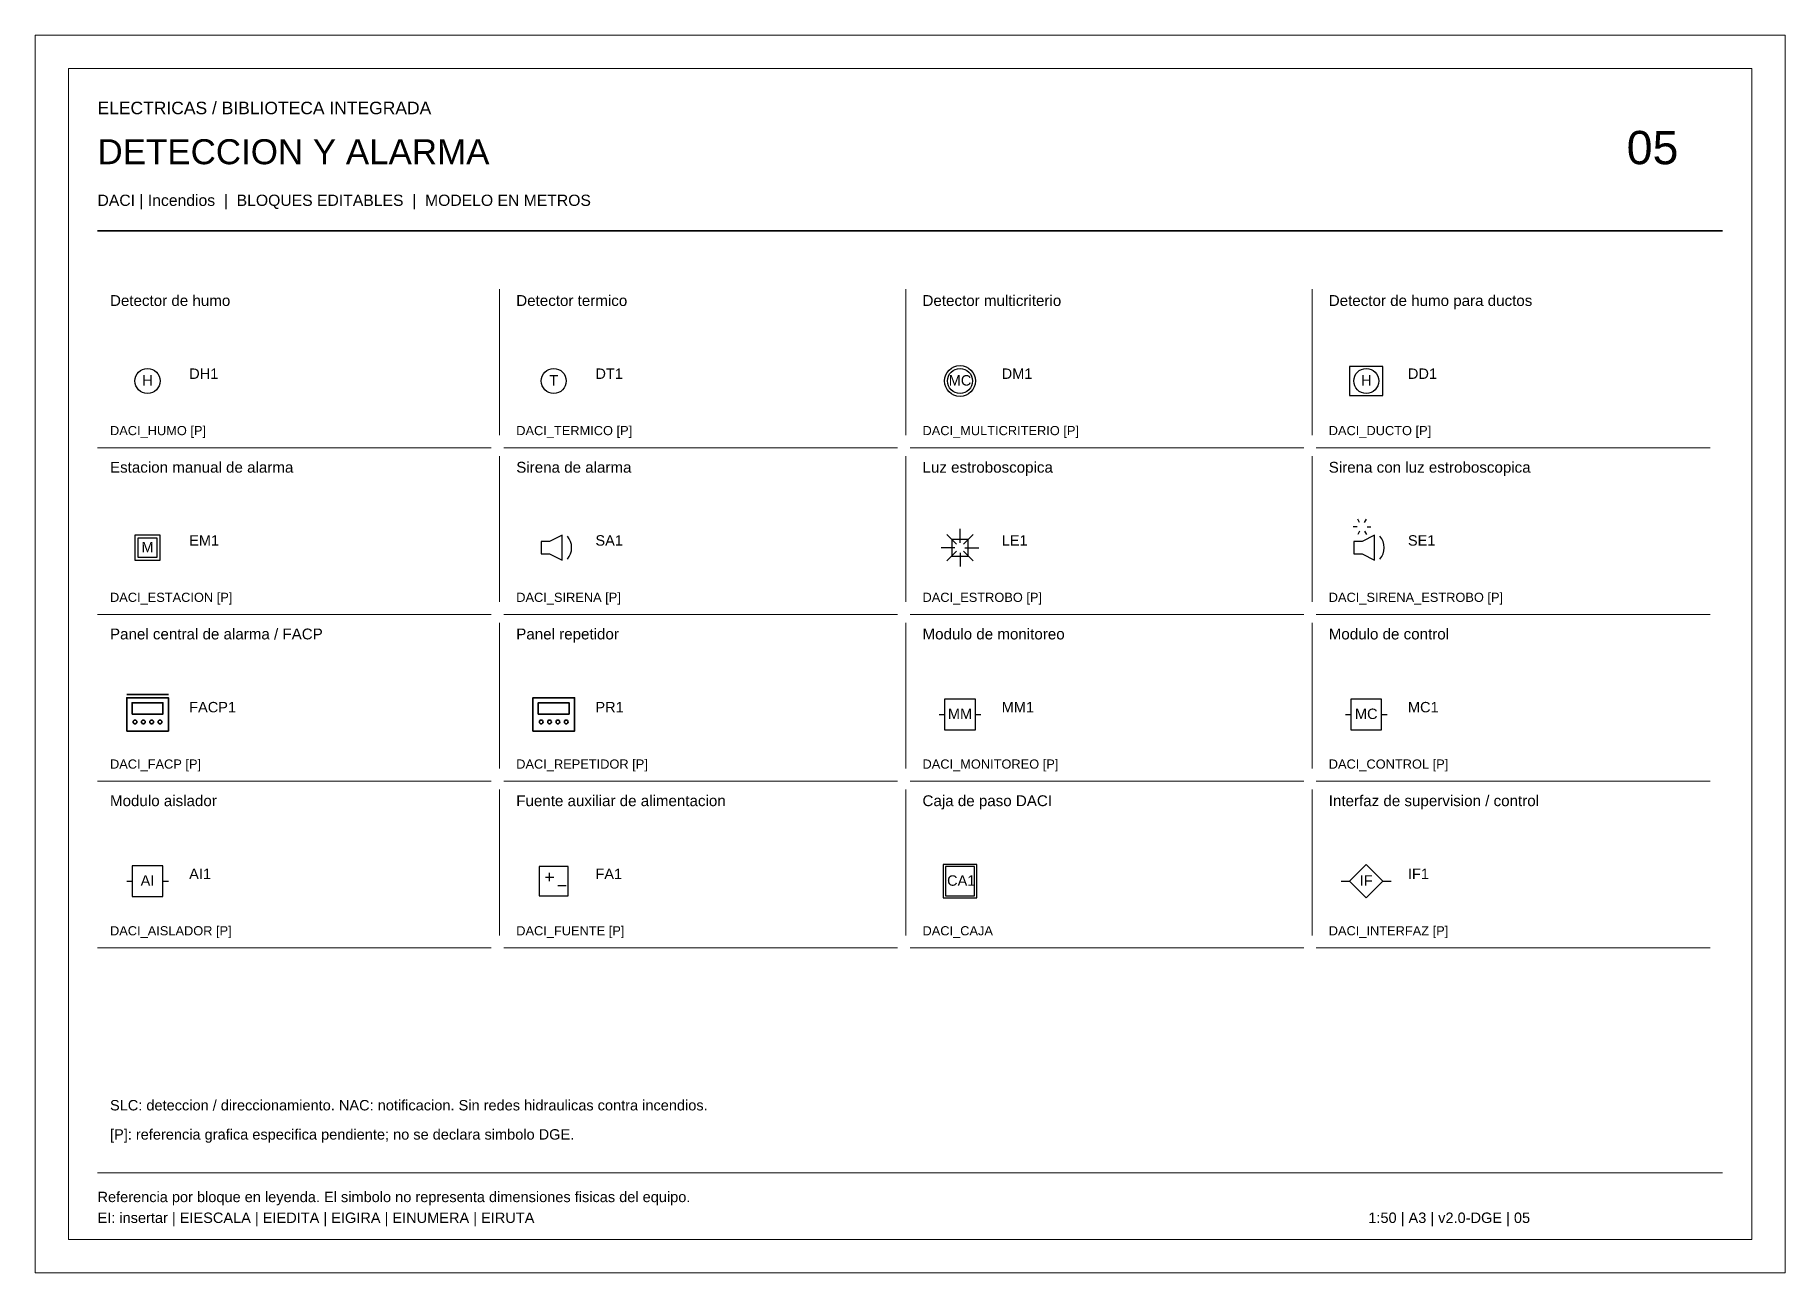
# Paper-space layout '05_DETECCION_ALARMA' of a CAD drawing. Header units: metres, sheet in millimetres. Extents: x 0 to 420, y 0 to 297.
# The model-space entities are those that its viewports show. They can reach past a viewport. Long polylines and large blocks are cut down to what shows.
import ezdxf
from ezdxf.enums import TextEntityAlignment as Align

# ---------------------------------------------------------------- set-up
doc = ezdxf.new("R2010")
doc.units = ezdxf.units.M
for name, color, linetype, lineweight in [('DACI-CAJAS', 14, 'Continuous', 25), ('DACI-ESTACIONES', 14, 'Continuous', 25), ('DACI-HUMO', 14, 'Continuous', 25), ('DACI-MODULOS', 14, 'Continuous', 25), ('DACI-PANELES', 14, 'Continuous', 35), ('DACI-SIRENAS', 14, 'Continuous', 25), ('DACI-TERMICO', 14, 'Continuous', 25), ('EIC-CATALOGO', 7, 'Continuous', 18), ('EIC-MARCO', 8, 'Continuous', 13)]:
    doc.layers.add(name, color=color, linetype=linetype, lineweight=lineweight)
doc.layers.add('VIEWPORTS', color=8, linetype='Continuous', lineweight=0, plot=False)
doc.styles.add('EI_TEXTO', font='arial.ttf')

# ---------------------------------------------------------------- blocks, each defined once
blk = doc.blocks.new('DACI_HUMO')
at = {"color": 0, "lineweight": -2}
blk.add_circle((0, 0), 3, dxfattribs=at)
at = {"color": 0, "lineweight": -2, "style": 'EI_TEXTO'}
blk.add_text('H', height=2.5, dxfattribs=at).set_placement((0, -1.1), align=Align.CENTER)
at = {"color": 0, "style": 'EI_TEXTO', "flags": 1}
for tag in ['TIPO', 'TABLERO', 'ZONA', 'SISTEMA', 'OBSERVACIONES', 'DESCRIPCION', 'MONTAJE', 'NORMA', 'LAZO', 'DIRECCION', 'MODELO', 'DIMENSIONES']:
    blk.add_attdef(tag, (0, 0), '', height=2.5, dxfattribs=at)
at = {"color": 0, "style": 'EI_TEXTO'}
for tag, p in [('CODIGO', (10, 0.5)), ('ALTURA', (10, -6.5)), ('CIRCUITO', (10, -3))]:
    blk.add_attdef(tag, p, '', height=2.5, dxfattribs=at)
blk = doc.blocks.new('DACI_TERMICO')
at = {"color": 0, "lineweight": -2}
blk.add_circle((0, 0), 3, dxfattribs=at)
at = {"color": 0, "lineweight": -2, "style": 'EI_TEXTO'}
blk.add_text('T', height=2.5, dxfattribs=at).set_placement((0, -1.1), align=Align.CENTER)
at = {"color": 0, "style": 'EI_TEXTO', "flags": 1}
for tag in ['TIPO', 'TABLERO', 'ZONA', 'SISTEMA', 'OBSERVACIONES', 'DESCRIPCION', 'MONTAJE', 'NORMA', 'LAZO', 'DIRECCION', 'MODELO', 'DIMENSIONES']:
    blk.add_attdef(tag, (0, 0), '', height=2.5, dxfattribs=at)
at = {"color": 0, "style": 'EI_TEXTO'}
for tag, p in [('CODIGO', (10, 0.5)), ('ALTURA', (10, -6.5)), ('CIRCUITO', (10, -3))]:
    blk.add_attdef(tag, p, '', height=2.5, dxfattribs=at)
blk = doc.blocks.new('DACI_MULTICRITERIO')
at = {"color": 0, "lineweight": -2}
for radius in [3.7, 3]:
    blk.add_circle((0, 0), radius, dxfattribs=at)
at = {"color": 0, "lineweight": -2, "style": 'EI_TEXTO'}
blk.add_text('MC', height=2.5, dxfattribs=at).set_placement((0, -1.1), align=Align.CENTER)
at = {"color": 0, "style": 'EI_TEXTO', "flags": 1}
for tag in ['TIPO', 'TABLERO', 'ZONA', 'SISTEMA', 'OBSERVACIONES', 'DESCRIPCION', 'MONTAJE', 'NORMA', 'LAZO', 'DIRECCION', 'MODELO', 'DIMENSIONES']:
    blk.add_attdef(tag, (0, 0), '', height=2.5, dxfattribs=at)
at = {"color": 0, "style": 'EI_TEXTO'}
for tag, p in [('CODIGO', (10, 0.5)), ('ALTURA', (10, -6.5)), ('CIRCUITO', (10, -3))]:
    blk.add_attdef(tag, p, '', height=2.5, dxfattribs=at)
blk = doc.blocks.new('DACI_DUCTO')
at = {"color": 0, "lineweight": -2}
blk.add_lwpolyline([(-4, -3.5), (4, -3.5), (4, 3.5), (-4, 3.5)], close=True, dxfattribs=at)
blk.add_circle((0, 0), 3, dxfattribs=at)
at = {"color": 0, "lineweight": -2, "style": 'EI_TEXTO'}
blk.add_text('H', height=2.5, dxfattribs=at).set_placement((0, -1.1), align=Align.CENTER)
at = {"color": 0, "style": 'EI_TEXTO', "flags": 1}
for tag in ['TIPO', 'TABLERO', 'ZONA', 'SISTEMA', 'OBSERVACIONES', 'DESCRIPCION', 'MONTAJE', 'NORMA', 'LAZO', 'DIRECCION', 'MODELO', 'DIMENSIONES']:
    blk.add_attdef(tag, (0, 0), '', height=2.5, dxfattribs=at)
at = {"color": 0, "style": 'EI_TEXTO'}
for tag, p in [('CODIGO', (10, 0.5)), ('ALTURA', (10, -6.5)), ('CIRCUITO', (10, -3))]:
    blk.add_attdef(tag, p, '', height=2.5, dxfattribs=at)
blk = doc.blocks.new('DACI_ESTACION')
at = {"color": 0, "lineweight": -2}
for points in [[(-3, -3), (3, -3), (3, 3), (-3, 3)], [(-2.3, -2.3), (2.3, -2.3), (2.3, 2.3), (-2.3, 2.3)]]:
    blk.add_lwpolyline(points, close=True, dxfattribs=at)
at = {"color": 0, "lineweight": -2, "style": 'EI_TEXTO'}
blk.add_text('M', height=2.5, dxfattribs=at).set_placement((0, -1.1), align=Align.CENTER)
at = {"color": 0, "style": 'EI_TEXTO', "flags": 1}
for tag in ['TIPO', 'TABLERO', 'ZONA', 'SISTEMA', 'OBSERVACIONES', 'DESCRIPCION', 'MONTAJE', 'NORMA', 'LAZO', 'DIRECCION', 'MODELO', 'DIMENSIONES']:
    blk.add_attdef(tag, (0, 0), '', height=2.5, dxfattribs=at)
at = {"color": 0, "style": 'EI_TEXTO'}
for tag, p in [('CODIGO', (10, 0.5)), ('ALTURA', (10, -6.5)), ('CIRCUITO', (10, -3))]:
    blk.add_attdef(tag, p, '', height=2.5, dxfattribs=at)
blk = doc.blocks.new('DACI_SIRENA')
at = {"color": 0, "lineweight": -2}
blk.add_lwpolyline([(-3, -1.5), (-1, -1.5), (2, -3), (2, 3), (-1, 1.5), (-3, 1.5)], close=True, dxfattribs=at)
blk.add_arc((0, 0), 4.3, -40, 40, dxfattribs=at)
at = {"color": 0, "style": 'EI_TEXTO', "flags": 1}
for tag in ['TIPO', 'TABLERO', 'ZONA', 'SISTEMA', 'OBSERVACIONES', 'DESCRIPCION', 'MONTAJE', 'NORMA', 'LAZO', 'DIRECCION', 'MODELO', 'DIMENSIONES']:
    blk.add_attdef(tag, (0, 0), '', height=2.5, dxfattribs=at)
at = {"color": 0, "style": 'EI_TEXTO'}
for tag, p in [('CODIGO', (10, 0.5)), ('ALTURA', (10, -6.5)), ('CIRCUITO', (10, -3))]:
    blk.add_attdef(tag, p, '', height=2.5, dxfattribs=at)
blk = doc.blocks.new('DACI_ESTROBO')
at = {"color": 0, "lineweight": -2}
for p, q in [((0, 1.2), (0, 4.5)), ((-1.2, 0), (-4.5, 0)), ((-0.85, 0.85), (-3.18, 3.18)), ((0.85, 0.85), (3.18, 3.18)), ((1.2, 0), (4.5, 0)), ((-0.85, -0.85), (-3.18, -3.18)), ((0, -1.2), (0, -4.5)), ((0.85, -0.85), (3.18, -3.18))]:
    blk.add_line(p, q, dxfattribs=at)
blk.add_lwpolyline([(-2, -2), (2, -2), (2, 2), (-2, 2)], close=True, dxfattribs=at)
at = {"color": 0, "style": 'EI_TEXTO', "flags": 1}
for tag in ['TIPO', 'TABLERO', 'ZONA', 'SISTEMA', 'OBSERVACIONES', 'DESCRIPCION', 'MONTAJE', 'NORMA', 'LAZO', 'DIRECCION', 'MODELO', 'DIMENSIONES']:
    blk.add_attdef(tag, (0, 0), '', height=2.5, dxfattribs=at)
at = {"color": 0, "style": 'EI_TEXTO'}
for tag, p in [('CODIGO', (10, 0.5)), ('ALTURA', (10, -6.5)), ('CIRCUITO', (10, -3))]:
    blk.add_attdef(tag, p, '', height=2.5, dxfattribs=at)
blk = doc.blocks.new('DACI_SIRENA_ESTROBO')
at = {"color": 0, "lineweight": -2}
for p, q in [((-2.2, 5), (-3.1, 5)), ((-1.6, 6.04), (-2.05, 6.82)), ((-0.4, 6.04), (0.05, 6.82)), ((0.2, 5), (1.1, 5)), ((-1.6, 3.96), (-2.05, 3.18)), ((-0.4, 3.96), (0.05, 3.18))]:
    blk.add_line(p, q, dxfattribs=at)
blk.add_lwpolyline([(-3, -1.5), (-1, -1.5), (2, -3), (2, 3), (-1, 1.5), (-3, 1.5)], close=True, dxfattribs=at)
blk.add_arc((0, 0), 4.3, -40, 40, dxfattribs=at)
at = {"color": 0, "style": 'EI_TEXTO', "flags": 1}
for tag in ['TIPO', 'TABLERO', 'ZONA', 'SISTEMA', 'OBSERVACIONES', 'DESCRIPCION', 'MONTAJE', 'NORMA', 'LAZO', 'DIRECCION', 'MODELO', 'DIMENSIONES']:
    blk.add_attdef(tag, (0, 0), '', height=2.5, dxfattribs=at)
at = {"color": 0, "style": 'EI_TEXTO'}
for tag, p in [('CODIGO', (10, 0.5)), ('ALTURA', (10, -6.5)), ('CIRCUITO', (10, -3))]:
    blk.add_attdef(tag, p, '', height=2.5, dxfattribs=at)
blk = doc.blocks.new('DACI_FACP')
at = {"color": 0, "lineweight": -2}
blk.add_line((-5, 4.8), (5, 4.8), dxfattribs=at)
for points in [[(-5, -4), (5, -4), (5, 4), (-5, 4)], [(-3.7, 0.1), (3.7, 0.1), (3.7, 2.8), (-3.7, 2.8)]]:
    blk.add_lwpolyline(points, close=True, dxfattribs=at)
for centre in [(-3, -1.8), (-1, -1.8), (1, -1.8), (3, -1.8)]:
    blk.add_circle(centre, 0.45, dxfattribs=at)
at = {"color": 0, "style": 'EI_TEXTO', "flags": 1}
for tag in ['TIPO', 'TABLERO', 'ZONA', 'SISTEMA', 'OBSERVACIONES', 'DESCRIPCION', 'MONTAJE', 'NORMA', 'LAZO', 'DIRECCION', 'MODELO', 'DIMENSIONES']:
    blk.add_attdef(tag, (0, 0), '', height=2.5, dxfattribs=at)
at = {"color": 0, "style": 'EI_TEXTO'}
for tag, p in [('CODIGO', (10, 0.5)), ('ALTURA', (10, -6.5)), ('CIRCUITO', (10, -3))]:
    blk.add_attdef(tag, p, '', height=2.5, dxfattribs=at)
blk = doc.blocks.new('DACI_REPETIDOR')
at = {"color": 0, "lineweight": -2}
for points in [[(-5, -4), (5, -4), (5, 4), (-5, 4)], [(-3.7, 0.1), (3.7, 0.1), (3.7, 2.8), (-3.7, 2.8)]]:
    blk.add_lwpolyline(points, close=True, dxfattribs=at)
for centre in [(-3, -1.8), (-1, -1.8), (1, -1.8), (3, -1.8)]:
    blk.add_circle(centre, 0.45, dxfattribs=at)
at = {"color": 0, "style": 'EI_TEXTO', "flags": 1}
for tag in ['TIPO', 'TABLERO', 'ZONA', 'SISTEMA', 'OBSERVACIONES', 'DESCRIPCION', 'MONTAJE', 'NORMA', 'LAZO', 'DIRECCION', 'MODELO', 'DIMENSIONES']:
    blk.add_attdef(tag, (0, 0), '', height=2.5, dxfattribs=at)
at = {"color": 0, "style": 'EI_TEXTO'}
for tag, p in [('CODIGO', (10, 0.5)), ('ALTURA', (10, -6.5)), ('CIRCUITO', (10, -3))]:
    blk.add_attdef(tag, p, '', height=2.5, dxfattribs=at)
blk = doc.blocks.new('DACI_MONITOREO')
at = {"color": 0, "lineweight": -2}
for p, q in [((-5, 0), (-3.7, 0)), ((3.7, 0), (5, 0))]:
    blk.add_line(p, q, dxfattribs=at)
blk.add_lwpolyline([(-3.7, -3.7), (3.7, -3.7), (3.7, 3.7), (-3.7, 3.7)], close=True, dxfattribs=at)
at = {"color": 0, "lineweight": -2, "style": 'EI_TEXTO'}
blk.add_text('MM', height=2.5, dxfattribs=at).set_placement((0, -1.1), align=Align.CENTER)
at = {"color": 0, "style": 'EI_TEXTO', "flags": 1}
for tag in ['TIPO', 'TABLERO', 'ZONA', 'SISTEMA', 'OBSERVACIONES', 'DESCRIPCION', 'MONTAJE', 'NORMA', 'LAZO', 'DIRECCION', 'MODELO', 'DIMENSIONES']:
    blk.add_attdef(tag, (0, 0), '', height=2.5, dxfattribs=at)
at = {"color": 0, "style": 'EI_TEXTO'}
for tag, p in [('CODIGO', (10, 0.5)), ('ALTURA', (10, -6.5)), ('CIRCUITO', (10, -3))]:
    blk.add_attdef(tag, p, '', height=2.5, dxfattribs=at)
blk = doc.blocks.new('DACI_CONTROL')
at = {"color": 0, "lineweight": -2}
for p, q in [((-5, 0), (-3.7, 0)), ((3.7, 0), (5, 0))]:
    blk.add_line(p, q, dxfattribs=at)
blk.add_lwpolyline([(-3.7, -3.7), (3.7, -3.7), (3.7, 3.7), (-3.7, 3.7)], close=True, dxfattribs=at)
at = {"color": 0, "lineweight": -2, "style": 'EI_TEXTO'}
blk.add_text('MC', height=2.5, dxfattribs=at).set_placement((0, -1.1), align=Align.CENTER)
at = {"color": 0, "style": 'EI_TEXTO', "flags": 1}
for tag in ['TIPO', 'TABLERO', 'ZONA', 'SISTEMA', 'OBSERVACIONES', 'DESCRIPCION', 'MONTAJE', 'NORMA', 'LAZO', 'DIRECCION', 'MODELO', 'DIMENSIONES']:
    blk.add_attdef(tag, (0, 0), '', height=2.5, dxfattribs=at)
at = {"color": 0, "style": 'EI_TEXTO'}
for tag, p in [('CODIGO', (10, 0.5)), ('ALTURA', (10, -6.5)), ('CIRCUITO', (10, -3))]:
    blk.add_attdef(tag, p, '', height=2.5, dxfattribs=at)
blk = doc.blocks.new('DACI_AISLADOR')
at = {"color": 0, "lineweight": -2}
for p, q in [((-5, 0), (-3.7, 0)), ((3.7, 0), (5, 0))]:
    blk.add_line(p, q, dxfattribs=at)
blk.add_lwpolyline([(-3.7, -3.7), (3.7, -3.7), (3.7, 3.7), (-3.7, 3.7)], close=True, dxfattribs=at)
at = {"color": 0, "lineweight": -2, "style": 'EI_TEXTO'}
blk.add_text('AI', height=2.5, dxfattribs=at).set_placement((0, -1.1), align=Align.CENTER)
at = {"color": 0, "style": 'EI_TEXTO', "flags": 1}
for tag in ['TIPO', 'TABLERO', 'ZONA', 'SISTEMA', 'OBSERVACIONES', 'DESCRIPCION', 'MONTAJE', 'NORMA', 'LAZO', 'DIRECCION', 'MODELO', 'DIMENSIONES']:
    blk.add_attdef(tag, (0, 0), '', height=2.5, dxfattribs=at)
at = {"color": 0, "style": 'EI_TEXTO'}
for tag, p in [('CODIGO', (10, 0.5)), ('ALTURA', (10, -6.5)), ('CIRCUITO', (10, -3))]:
    blk.add_attdef(tag, p, '', height=2.5, dxfattribs=at)
blk = doc.blocks.new('DACI_FUENTE')
at = {"color": 0, "lineweight": -2}
for p, q in [((-2, 1), (0, 1)), ((-1, 0), (-1, 2)), ((1, -1), (3, -1))]:
    blk.add_line(p, q, dxfattribs=at)
blk.add_lwpolyline([(-3.5, -3.5), (3.5, -3.5), (3.5, 3.5), (-3.5, 3.5)], close=True, dxfattribs=at)
at = {"color": 0, "style": 'EI_TEXTO', "flags": 1}
for tag in ['TIPO', 'TABLERO', 'ZONA', 'SISTEMA', 'OBSERVACIONES', 'DESCRIPCION', 'MONTAJE', 'NORMA', 'LAZO', 'DIRECCION', 'MODELO', 'DIMENSIONES']:
    blk.add_attdef(tag, (0, 0), '', height=2.5, dxfattribs=at)
at = {"color": 0, "style": 'EI_TEXTO'}
for tag, p in [('CODIGO', (10, 0.5)), ('ALTURA', (10, -6.5)), ('CIRCUITO', (10, -3))]:
    blk.add_attdef(tag, p, '', height=2.5, dxfattribs=at)
blk = doc.blocks.new('DACI_CAJA')
at = {"color": 0, "lineweight": -2}
for points in [[(-4, -4), (4, -4), (4, 4), (-4, 4)], [(-3.5, -3.5), (3.5, -3.5), (3.5, 3.5), (-3.5, 3.5)]]:
    blk.add_lwpolyline(points, close=True, dxfattribs=at)
at = {"color": 0, "style": 'EI_TEXTO'}
for tag, p in [('CODIGO', (-3.1, -1.1)), ('ALTURA', (10, -6.5)), ('CIRCUITO', (10, -3))]:
    blk.add_attdef(tag, p, '', height=2.5, dxfattribs=at)
at = {"color": 0, "style": 'EI_TEXTO', "flags": 1}
for tag in ['TIPO', 'TABLERO', 'ZONA', 'SISTEMA', 'OBSERVACIONES', 'DESCRIPCION', 'MONTAJE', 'NORMA', 'LAZO', 'DIRECCION', 'MODELO', 'DIMENSIONES']:
    blk.add_attdef(tag, (0, 0), '', height=2.5, dxfattribs=at)
blk = doc.blocks.new('DACI_INTERFAZ')
at = {"color": 0, "lineweight": -2}
for p, q in [((-6, 0), (-4, 0)), ((4, 0), (6, 0))]:
    blk.add_line(p, q, dxfattribs=at)
blk.add_lwpolyline([(0, 4), (4, 0), (0, -4), (-4, 0)], close=True, dxfattribs=at)
at = {"color": 0, "lineweight": -2, "style": 'EI_TEXTO'}
blk.add_text('IF', height=2.5, dxfattribs=at).set_placement((0, -1.1), align=Align.CENTER)
at = {"color": 0, "style": 'EI_TEXTO', "flags": 1}
for tag in ['TIPO', 'TABLERO', 'ZONA', 'SISTEMA', 'OBSERVACIONES', 'DESCRIPCION', 'MONTAJE', 'NORMA', 'LAZO', 'DIRECCION', 'MODELO', 'DIMENSIONES']:
    blk.add_attdef(tag, (0, 0), '', height=2.5, dxfattribs=at)
at = {"color": 0, "style": 'EI_TEXTO'}
for tag, p in [('CODIGO', (10, 0.5)), ('ALTURA', (10, -6.5)), ('CIRCUITO', (10, -3))]:
    blk.add_attdef(tag, p, '', height=2.5, dxfattribs=at)

msp = doc.modelspace()

# ---------------------------------------------------------------- linework, layer by layer
at = {"layer": 'EIC-MARCO', "color": 14, "lineweight": 35}
msp.add_line((90.75, -27.5), (110.25, -27.5), dxfattribs=at)
at = {"layer": 'EIC-MARCO', "color": 8, "lineweight": 13}
for p, q in [((95.575, -29.95), (95.575, -28.2)), ((100.45, -29.95), (100.45, -28.2)), ((105.325, -29.95), (105.325, -28.2)), ((90.75, -30.1), (95.475, -30.1)), ((95.575, -31.95), (95.575, -30.2)), ((95.625, -30.1), (100.35, -30.1)), ((100.45, -31.95), (100.45, -30.2)), ((100.5, -30.1), (105.225, -30.1)), ((105.325, -31.95), (105.325, -30.2)), ((105.375, -30.1), (110.1, -30.1)), ((90.75, -32.1), (95.475, -32.1)), ((95.625, -32.1), (100.35, -32.1)), ((100.5, -32.1), (105.225, -32.1)), ((105.375, -32.1), (110.1, -32.1)), ((95.575, -33.95), (95.575, -32.2)), ((100.45, -33.95), (100.45, -32.2)), ((105.325, -33.95), (105.325, -32.2)), ((90.75, -34.1), (95.475, -34.1)), ((95.575, -35.95), (95.575, -34.2)), ((95.625, -34.1), (100.35, -34.1)), ((100.45, -35.95), (100.45, -34.2)), ((100.5, -34.1), (105.225, -34.1)), ((105.325, -35.95), (105.325, -34.2)), ((105.375, -34.1), (110.1, -34.1)), ((90.75, -36.1), (95.475, -36.1)), ((95.625, -36.1), (100.35, -36.1)), ((100.5, -36.1), (105.225, -36.1)), ((105.375, -36.1), (110.1, -36.1)), ((90.75, -38.8), (110.25, -38.8))]:
    msp.add_line(p, q, dxfattribs=at)
at = {"layer": 'EIC-MARCO'}
msp.add_lwpolyline([(90.4, -39.6), (110.6, -39.6), (110.6, -25.55), (90.4, -25.55)], close=True, dxfattribs=at)

# ---------------------------------------------------------------- block references
at = {"layer": 'DACI-CAJAS'}
ref = msp.add_blockref('DACI_CAJA', (101.1, -35.3), dxfattribs=dict(at, xscale=0.05, yscale=0.05, zscale=0.05))
ref.add_attrib('CODIGO', 'CA1', (100.945, -35.355), dxfattribs={"layer": '0', "height": 0.125, "style": 'EI_TEXTO'})
at = {"layer": 'DACI-ESTACIONES'}
ref = msp.add_blockref('DACI_ESTACION', (91.35, -31.3), dxfattribs=dict(at, xscale=0.05, yscale=0.05, zscale=0.05))
ref.add_attrib('CODIGO', 'EM1', (91.85, -31.275), dxfattribs={"layer": '0', "height": 0.125, "style": 'EI_TEXTO'})
at = {"layer": 'DACI-HUMO'}
ref = msp.add_blockref('DACI_HUMO', (91.35, -29.3), dxfattribs=dict(at, xscale=0.05, yscale=0.05, zscale=0.05))
ref.add_attrib('CODIGO', 'DH1', (91.85, -29.275), dxfattribs={"layer": '0', "height": 0.125, "style": 'EI_TEXTO'})
ref = msp.add_blockref('DACI_MULTICRITERIO', (101.1, -29.3), dxfattribs=dict(at, xscale=0.05, yscale=0.05, zscale=0.05))
ref.add_attrib('CODIGO', 'DM1', (101.6, -29.275), dxfattribs={"layer": '0', "height": 0.125, "style": 'EI_TEXTO'})
ref = msp.add_blockref('DACI_DUCTO', (105.975, -29.3), dxfattribs=dict(at, xscale=0.05, yscale=0.05, zscale=0.05))
ref.add_attrib('CODIGO', 'DD1', (106.475, -29.275), dxfattribs={"layer": '0', "height": 0.125, "style": 'EI_TEXTO'})
at = {"layer": 'DACI-MODULOS'}
ref = msp.add_blockref('DACI_MONITOREO', (101.1, -33.3), dxfattribs=dict(at, xscale=0.05, yscale=0.05, zscale=0.05))
ref.add_attrib('CODIGO', 'MM1', (101.6, -33.275), dxfattribs={"layer": '0', "height": 0.125, "style": 'EI_TEXTO'})
ref = msp.add_blockref('DACI_CONTROL', (105.975, -33.3), dxfattribs=dict(at, xscale=0.05, yscale=0.05, zscale=0.05))
ref.add_attrib('CODIGO', 'MC1', (106.475, -33.275), dxfattribs={"layer": '0', "height": 0.125, "style": 'EI_TEXTO'})
ref = msp.add_blockref('DACI_AISLADOR', (91.35, -35.3), dxfattribs=dict(at, xscale=0.05, yscale=0.05, zscale=0.05))
ref.add_attrib('CODIGO', 'AI1', (91.85, -35.275), dxfattribs={"layer": '0', "height": 0.125, "style": 'EI_TEXTO'})
ref = msp.add_blockref('DACI_FUENTE', (96.225, -35.3), dxfattribs=dict(at, xscale=0.05, yscale=0.05, zscale=0.05))
ref.add_attrib('CODIGO', 'FA1', (96.725, -35.275), dxfattribs={"layer": '0', "height": 0.125, "style": 'EI_TEXTO'})
ref = msp.add_blockref('DACI_INTERFAZ', (105.975, -35.3), dxfattribs=dict(at, xscale=0.05, yscale=0.05, zscale=0.05))
ref.add_attrib('CODIGO', 'IF1', (106.475, -35.275), dxfattribs={"layer": '0', "height": 0.125, "style": 'EI_TEXTO'})
at = {"layer": 'DACI-PANELES'}
ref = msp.add_blockref('DACI_FACP', (91.35, -33.3), dxfattribs=dict(at, xscale=0.05, yscale=0.05, zscale=0.05))
ref.add_attrib('CODIGO', 'FACP1', (91.85, -33.275), dxfattribs={"layer": '0', "height": 0.125, "style": 'EI_TEXTO'})
ref = msp.add_blockref('DACI_REPETIDOR', (96.225, -33.3), dxfattribs=dict(at, xscale=0.05, yscale=0.05, zscale=0.05))
ref.add_attrib('CODIGO', 'PR1', (96.725, -33.275), dxfattribs={"layer": '0', "height": 0.125, "style": 'EI_TEXTO'})
at = {"layer": 'DACI-SIRENAS'}
ref = msp.add_blockref('DACI_ESTROBO', (101.1, -31.3), dxfattribs=dict(at, xscale=0.05, yscale=0.05, zscale=0.05))
ref.add_attrib('CODIGO', 'LE1', (101.6, -31.275), dxfattribs={"layer": '0', "height": 0.125, "style": 'EI_TEXTO'})
ref = msp.add_blockref('DACI_SIRENA_ESTROBO', (105.975, -31.3), dxfattribs=dict(at, xscale=0.05, yscale=0.05, zscale=0.05))
ref.add_attrib('CODIGO', 'SE1', (106.475, -31.275), dxfattribs={"layer": '0', "height": 0.125, "style": 'EI_TEXTO'})
ref = msp.add_blockref('DACI_SIRENA', (96.225, -31.3), dxfattribs=dict(at, xscale=0.05, yscale=0.05, zscale=0.05))
ref.add_attrib('CODIGO', 'SA1', (96.725, -31.275), dxfattribs={"layer": '0', "height": 0.125, "style": 'EI_TEXTO'})
at = {"layer": 'DACI-TERMICO'}
ref = msp.add_blockref('DACI_TERMICO', (96.225, -29.3), dxfattribs=dict(at, xscale=0.05, yscale=0.05, zscale=0.05))
ref.add_attrib('CODIGO', 'DT1', (96.725, -29.275), dxfattribs={"layer": '0', "height": 0.125, "style": 'EI_TEXTO'})

# ---------------------------------------------------------------- texts
at = {"layer": 'EIC-CATALOGO', "color": 14, "style": 'EI_TEXTO'}
for s, height, p in [('ELECTRICAS / BIBLIOTECA INTEGRADA', 0.15, (90.75, -26.1)), ('05', 0.4, (109.1, -26.7))]:
    msp.add_text(s, height=height, dxfattribs=at).set_placement(p)
at = {"layer": 'EIC-CATALOGO', "color": 7, "style": 'EI_TEXTO'}
for s, height, p in [('DETECCION Y ALARMA', 0.3, (90.75, -26.7)), ('DACI | Incendios  |  BLOQUES EDITABLES  |  MODELO EN METROS', 0.135, (90.75, -27.2)), ('Detector de humo', 0.13, (90.9, -28.4)), ('Detector termico', 0.13, (95.775, -28.4)), ('Detector multicriterio', 0.13, (100.65, -28.4)), ('Detector de humo para ductos', 0.13, (105.525, -28.4)), ('Estacion manual de alarma', 0.13, (90.9, -30.4)), ('Sirena de alarma', 0.13, (95.775, -30.4)), ('Luz estroboscopica', 0.13, (100.65, -30.4)), ('Sirena con luz estroboscopica', 0.13, (105.525, -30.4)), ('Panel central de alarma / FACP', 0.13, (90.9, -32.4)), ('Panel repetidor', 0.13, (95.775, -32.4)), ('Modulo de monitoreo', 0.13, (100.65, -32.4)), ('Modulo de control', 0.13, (105.525, -32.4)), ('Modulo aislador', 0.13, (90.9, -34.4)), ('Fuente auxiliar de alimentacion', 0.13, (95.775, -34.4)), ('Caja de paso DACI', 0.13, (100.65, -34.4)), ('Interfaz de supervision / control', 0.13, (105.525, -34.4)), ('SLC: deteccion / direccionamiento. NAC: notificacion. Sin redes hidraulicas contra incendios.', 0.125, (90.9, -38.05)), ('[P]: referencia grafica especifica pendiente; no se declara simbolo DGE.', 0.125, (90.9, -38.4)), ('Referencia por bloque en leyenda. El simbolo no representa dimensiones fisicas del equipo.', 0.125, (90.75, -39.15)), ('EI: insertar | EIESCALA | EIEDITA | EIGIRA | EINUMERA | EIRUTA', 0.125, (90.75, -39.4)), ('1:50 | A3 | v2.0-DGE | 05', 0.125, (106, -39.4))]:
    msp.add_text(s, height=height, dxfattribs=at).set_placement(p)
at = {"layer": 'EIC-CATALOGO', "color": 8, "style": 'EI_TEXTO'}
for s, p in [('DACI_HUMO [P]', (90.9, -29.95)), ('DACI_TERMICO [P]', (95.775, -29.95)), ('DACI_MULTICRITERIO [P]', (100.65, -29.95)), ('DACI_DUCTO [P]', (105.525, -29.95)), ('DACI_ESTACION [P]', (90.9, -31.95)), ('DACI_SIRENA [P]', (95.775, -31.95)), ('DACI_ESTROBO [P]', (100.65, -31.95)), ('DACI_SIRENA_ESTROBO [P]', (105.525, -31.95)), ('DACI_FACP [P]', (90.9, -33.95)), ('DACI_REPETIDOR [P]', (95.775, -33.95)), ('DACI_MONITOREO [P]', (100.65, -33.95)), ('DACI_CONTROL [P]', (105.525, -33.95)), ('DACI_AISLADOR [P]', (90.9, -35.95)), ('DACI_FUENTE [P]', (95.775, -35.95)), ('DACI_CAJA', (100.65, -35.95)), ('DACI_INTERFAZ [P]', (105.525, -35.95))]:
    msp.add_text(s, height=0.11, dxfattribs=at).set_placement(p)

psp = doc.layouts.new('05_DETECCION_ALARMA')

# ---------------------------------------------------------------- viewports
at = {"layer": 'VIEWPORTS'}
psp.add_viewport(center=(210, 148.5), size=(420, 297), view_center_point=(100.5, -32.575), view_height=14.85, dxfattribs=at)

doc.saveas('drawing.dxf')
